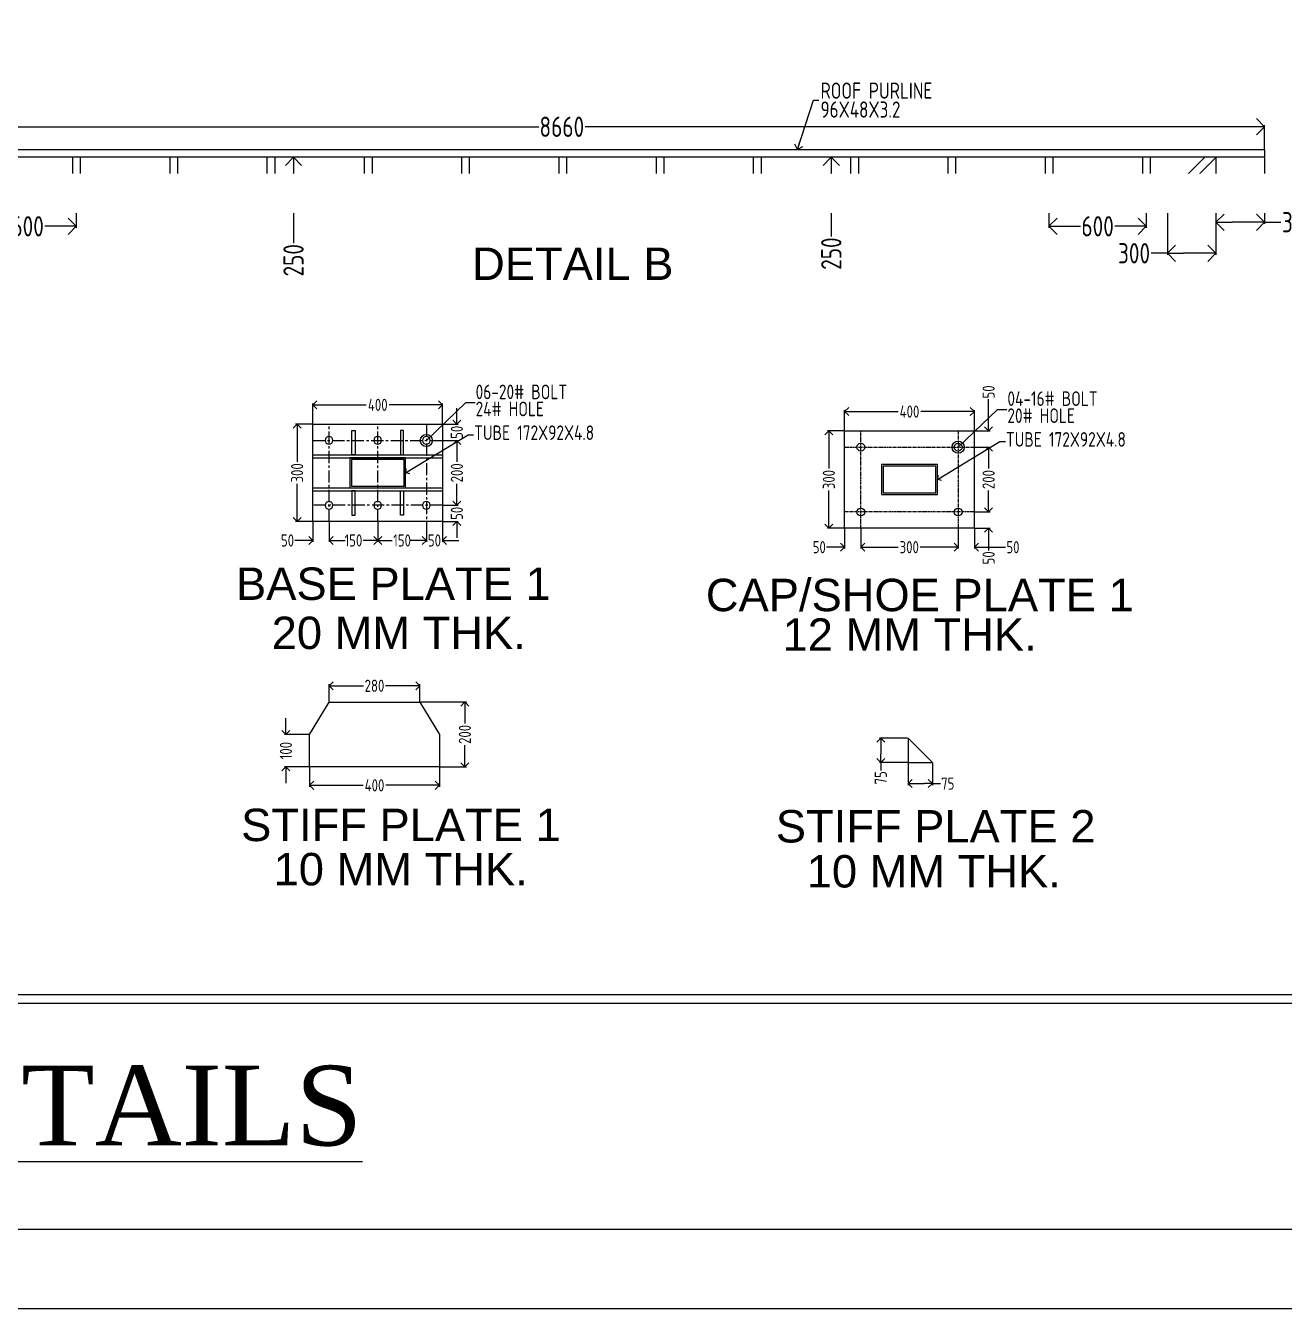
# Model space of a CAD drawing. Header units: millimetres. Extents: x 3470347 to 5996549, y -3470518 to 17149644.
# Drawn here: x 4469188 to 4484715, y 6949520 to 6965347 of the extents above; entities that cross this region are included whole.
import ezdxf

# ---------------------------------------------------------------- set-up
doc = ezdxf.new("R2010")
doc.units = ezdxf.units.MM
doc.header["$MEASUREMENT"] = 0
doc.header["$PDMODE"] = 35
doc.header["$PDSIZE"] = -5
doc.linetypes.add('CENTERX2', pattern=[4, 2.5, -0.5, 0.5, -0.5])
doc.layers.get('0').update_dxf_attribs({"linetype": 'CONTINUOUS', "lineweight": 25})
doc.layers.get('DEFPOINTS').update_dxf_attribs({"linetype": 'CONTINUOUS', "lineweight": 25})
doc.layers.add('BOLT', color=1, linetype='CONTINUOUS')
for name, color, linetype, lineweight in [('rDIMension', 1, 'CONTINUOUS', 18), ('rRCC 1', 3, 'CONTINUOUS', 25), ('rRCC 2', 40, 'CONTINUOUS', 15), ('SHEET', 7, 'CONTINUOUS', 15)]:
    doc.layers.add(name, color=color, linetype=linetype, lineweight=lineweight)
doc.styles.add('Arial', font='arial.ttf', dxfattribs={"height": 0.2})
doc.styles.add('DIM', font='geniso.shx', dxfattribs={"width": 0.85})
doc.styles.add('PDF Arial', font='arial.ttf')
doc.styles.add('TEXT3', font='geniso.shx')
doc.dimstyles.new('ST-100', dxfattribs={"dimscale": 100, "dimtxt": 7, "dimasz": 5, "dimexe": 0.18, "dimexo": 0.0625, "dimgap": 0.2, "dimtad": 0, "dimdec": 0, "dimzin": 0, "dimdsep": 46, "dimtxsty": 'DIM', "dimblk": 'OPEN90', "dimcen": 0.09, "dimclrd": 256, "dimclrt": 7, "dimadec": 0, "dimazin": 0, "dimtfac": 1, "dimtdec": 0, "dimtofl": 0, "dimtmove": 0, "dimatfit": 3, "dimldrblk": 'OPEN90', "dimfxl": 1, "dimtolj": 1, "dimtzin": 0, "dimlwd": -1, "dimarcsym": 0})
doc.dimstyles.new('ST-150', dxfattribs={"dimscale": 75, "dimtxt": 3, "dimasz": 2, "dimexe": 0.18, "dimexo": 0.0625, "dimgap": 0.2, "dimtad": 0, "dimdec": 0, "dimlfac": 2, "dimzin": 0, "dimdsep": 46, "dimtxsty": 'DIM', "dimblk": 'OPEN90', "dimcen": 0.09, "dimclrd": 256, "dimclrt": 7, "dimadec": 0, "dimazin": 0, "dimtfac": 1, "dimtdec": 0, "dimtofl": 0, "dimtmove": 0, "dimatfit": 3, "dimldrblk": 'OPEN90', "dimfxl": 1, "dimtolj": 1, "dimtzin": 0, "dimlwd": -1, "dimarcsym": 0})
doc.dimstyles.new('ST-25', dxfattribs={"dimscale": 100, "dimtxt": 2.5, "dimasz": 2, "dimexe": 0.18, "dimexo": 0.0625, "dimgap": 0.2, "dimtad": 0, "dimdec": 0, "dimlfac": 0.25, "dimzin": 0, "dimdsep": 46, "dimtxsty": 'DIM', "dimblk": 'OPEN90', "dimcen": 0.09, "dimclrd": 256, "dimclrt": 7, "dimadec": 0, "dimazin": 0, "dimtfac": 1, "dimtdec": 0, "dimtofl": 0, "dimtmove": 0, "dimatfit": 3, "dimldrblk": 'OPEN90', "dimfxl": 1, "dimtolj": 1, "dimtzin": 0, "dimlwd": -1, "dimarcsym": 0})
doc.dimstyles.new('ST-50', dxfattribs={"dimscale": 100, "dimtxt": 2.5, "dimasz": 2, "dimexe": 0.18, "dimexo": 0.0625, "dimgap": 0.2, "dimtad": 0, "dimdec": 0, "dimlfac": 0.5, "dimzin": 0, "dimdsep": 46, "dimtxsty": 'DIM', "dimblk": 'OPEN90', "dimcen": 0.09, "dimclrd": 256, "dimclrt": 7, "dimadec": 0, "dimazin": 0, "dimtfac": 1, "dimtdec": 0, "dimtofl": 0, "dimtmove": 0, "dimatfit": 3, "dimldrblk": 'OPEN90', "dimfxl": 1, "dimtolj": 1, "dimtzin": 0, "dimlwd": -1, "dimarcsym": 0})

# ---------------------------------------------------------------- blocks, each defined once
blk = doc.blocks.new('bplate1')
at = {"color": 8, "linetype": 'CENTERX2', "ltscale": 15}
for p, q in [((4066482.4, 7037863.3), (4066482.4, 7037563.3)), ((4066632.4, 7037863.3), (4066632.4, 7037563.3)), ((4066782.4, 7037563.3), (4066782.4, 7037863.3)), ((4066832.4, 7037813.3), (4066432.4, 7037813.3)), ((4066432.4, 7037613.3), (4066832.4, 7037613.3))]:
    blk.add_line(p, q, dxfattribs=at)
at = {"color": 5}
blk.add_lwpolyline([(4066432.4, 7037863.3), (4066432.4, 7037563.3), (4066832.4, 7037563.3), (4066832.4, 7037863.3)], close=True, dxfattribs=at)
at = {"color": 4}
for points in [[(4066562.4, 7037844.3), (4066562.4, 7037769.3), (4066552.4, 7037769.3), (4066552.4, 7037844.3)], [(4066702.4, 7037844.3), (4066702.4, 7037769.3), (4066712.4, 7037769.3), (4066712.4, 7037844.3)], [(4066562.4, 7037582.3), (4066562.4, 7037657.3), (4066552.4, 7037657.3), (4066552.4, 7037582.3)], [(4066702.4, 7037582.3), (4066702.4, 7037657.3), (4066712.4, 7037657.3), (4066712.4, 7037582.3)]]:
    blk.add_lwpolyline(points, close=True, dxfattribs=at)
for points in [[(4066432.4, 7037769.3), (4066832.4, 7037769.3)], [(4066432.4, 7037759.3), (4066832.4, 7037759.3)], [(4066432.4, 7037667.3), (4066832.4, 7037667.3)], [(4066432.4, 7037657.3), (4066832.4, 7037657.3)]]:
    blk.add_lwpolyline(points, dxfattribs=at)
at = {"color": 1}
for points in [[(4066546.4, 7037759.3), (4066718.4, 7037759.3), (4066718.4, 7037667.3), (4066546.4, 7037667.3)], [(4066551.2, 7037754.5), (4066713.6, 7037754.5), (4066713.6, 7037672.1), (4066551.2, 7037672.1)]]:
    blk.add_lwpolyline(points, close=True, dxfattribs=at)
at = {"color": 2}
for centre in [(4066482.4, 7037813.3), (4066632.4, 7037813.3), (4066782.4, 7037813.3), (4066482.4, 7037613.3), (4066632.4, 7037613.3), (4066782.4, 7037613.3)]:
    blk.add_circle(centre, 12, dxfattribs=at)
blk = doc.blocks.new('_Open90')
at = {"color": 0, "linetype": 'ByBlock', "lineweight": -2}
for p, q in [((0, 0), (-1, 0)), ((-0.5, 0.5), (0, 0)), ((0, 0), (-0.5, -0.5))]:
    blk.add_line(p, q, dxfattribs=at)
blk = doc.blocks.new('*D403')
at = {"layer": 'BOLT', "color": 0, "lineweight": -2}
for p, q in [((4472724, 6960429), (4472518, 6960429)), ((4472724, 6959229), (4472518, 6959229))]:
    blk.add_line(p, q, dxfattribs=at)
at = {"layer": 'BOLT'}
for p, q in [((4472536, 6960329), (4472536, 6959964)), ((4472536, 6959329), (4472536, 6959694))]:
    blk.add_line(p, q, dxfattribs=at)
at = {"layer": 'DEFPOINTS', "color": 0}
for p in [(4472731, 6960429), (4472536, 6959229), (4472731, 6959229)]:
    blk.add_point(p, dxfattribs=at)
at = {"layer": 'BOLT', "xscale": 100, "yscale": 100, "zscale": 100}
for p, rotation in [((4472536, 6960429), 90), ((4472536, 6959229), 270)]:
    blk.add_blockref('_Open90', p, dxfattribs=dict(at, rotation=rotation))
at = {"layer": 'BOLT', "color": 7, "insert": (4472536, 6959829), "char_height": 150, "attachment_point": 5, "rotation": 90, "style": 'DIM'}
blk.add_mtext('\\A1;300', dxfattribs=at)
blk = doc.blocks.new('*D404')
at = {"layer": 'BOLT', "color": 0, "lineweight": -2}
for p, q in [((4472731, 6960435), (4472731, 6960686)), ((4474331, 6960435), (4474331, 6960686))]:
    blk.add_line(p, q, dxfattribs=at)
at = {"layer": 'BOLT'}
for p, q in [((4472831, 6960668), (4473389, 6960668)), ((4474231, 6960668), (4473672, 6960668))]:
    blk.add_line(p, q, dxfattribs=at)
at = {"layer": 'DEFPOINTS', "color": 0}
for p in [(4474331, 6960668), (4472731, 6960429), (4474331, 6960429)]:
    blk.add_point(p, dxfattribs=at)
at = {"layer": 'BOLT', "xscale": 100, "yscale": 100, "zscale": 100, "rotation": 180}
blk.add_blockref('_Open90', (4472731, 6960668), dxfattribs=at)
at = {"layer": 'BOLT', "xscale": 100, "yscale": 100, "zscale": 100}
blk.add_blockref('_Open90', (4474331, 6960668), dxfattribs=at)
at = {"layer": 'BOLT', "color": 7, "insert": (4473531, 6960668), "char_height": 150, "attachment_point": 5, "style": 'DIM'}
blk.add_mtext('\\A1;400', dxfattribs=at)
blk = doc.blocks.new('*D405')
at = {"layer": 'BOLT', "color": 0, "lineweight": -2}
for p, q in [((4472731, 6959223), (4472731, 6958977)), ((4472931, 6959223), (4472931, 6958977))]:
    blk.add_line(p, q, dxfattribs=at)
at = {"layer": 'BOLT'}
for p, q in [((4472631, 6958995), (4472508, 6958995)), ((4473031, 6958995), (4473131, 6958995))]:
    blk.add_line(p, q, dxfattribs=at)
at = {"layer": 'DEFPOINTS', "color": 0}
for p in [(4472731, 6959229), (4472931, 6959229), (4472931, 6958995)]:
    blk.add_point(p, dxfattribs=at)
at = {"layer": 'BOLT', "xscale": 100, "yscale": 100, "zscale": 100}
blk.add_blockref('_Open90', (4472731, 6958995), dxfattribs=at)
at = {"layer": 'BOLT', "xscale": 100, "yscale": 100, "zscale": 100, "rotation": 180}
blk.add_blockref('_Open90', (4472931, 6958995), dxfattribs=at)
at = {"layer": 'BOLT', "color": 7, "insert": (4472418, 6958995), "char_height": 150, "attachment_point": 5, "style": 'DIM'}
blk.add_mtext('\\A1;50', dxfattribs=at)
blk = doc.blocks.new('*D406')
at = {"layer": 'BOLT', "color": 0, "lineweight": -2}
for p, q in [((4472931, 6959223), (4472931, 6958977)), ((4473531, 6959223), (4473531, 6958977))]:
    blk.add_line(p, q, dxfattribs=at)
at = {"layer": 'BOLT'}
for p, q in [((4473031, 6958995), (4473109, 6958995)), ((4473431, 6958995), (4473353, 6958995))]:
    blk.add_line(p, q, dxfattribs=at)
at = {"layer": 'DEFPOINTS', "color": 0}
for p in [(4472931, 6959229), (4473531, 6959229), (4473531, 6958995)]:
    blk.add_point(p, dxfattribs=at)
at = {"layer": 'BOLT', "xscale": 100, "yscale": 100, "zscale": 100, "rotation": 180}
blk.add_blockref('_Open90', (4472931, 6958995), dxfattribs=at)
at = {"layer": 'BOLT', "xscale": 100, "yscale": 100, "zscale": 100}
blk.add_blockref('_Open90', (4473531, 6958995), dxfattribs=at)
at = {"layer": 'BOLT', "color": 7, "insert": (4473231, 6958995), "char_height": 150, "attachment_point": 5, "style": 'DIM'}
blk.add_mtext('\\A1;150', dxfattribs=at)
blk = doc.blocks.new('*D407')
at = {"layer": 'BOLT', "color": 0, "lineweight": -2}
for p, q in [((4473531, 6959223), (4473531, 6958977)), ((4474131, 6959223), (4474131, 6958977))]:
    blk.add_line(p, q, dxfattribs=at)
at = {"layer": 'BOLT'}
for p, q in [((4473631, 6958995), (4473709, 6958995)), ((4474031, 6958995), (4473953, 6958995))]:
    blk.add_line(p, q, dxfattribs=at)
at = {"layer": 'DEFPOINTS', "color": 0}
for p in [(4473531, 6959229), (4474131, 6959229), (4474131, 6958995)]:
    blk.add_point(p, dxfattribs=at)
at = {"layer": 'BOLT', "xscale": 100, "yscale": 100, "zscale": 100, "rotation": 180}
blk.add_blockref('_Open90', (4473531, 6958995), dxfattribs=at)
at = {"layer": 'BOLT', "xscale": 100, "yscale": 100, "zscale": 100}
blk.add_blockref('_Open90', (4474131, 6958995), dxfattribs=at)
at = {"layer": 'BOLT', "color": 7, "insert": (4473831, 6958995), "char_height": 150, "attachment_point": 5, "style": 'DIM'}
blk.add_mtext('\\A1;150', dxfattribs=at)
blk = doc.blocks.new('*D408')
at = {"layer": 'BOLT', "color": 0, "lineweight": -2}
for p, q in [((4474131, 6959223), (4474131, 6958977)), ((4474331, 6959223), (4474331, 6958977))]:
    blk.add_line(p, q, dxfattribs=at)
at = {"layer": 'BOLT'}
for p, q in [((4474031, 6958995), (4473931, 6958995)), ((4474431, 6958995), (4474531, 6958995))]:
    blk.add_line(p, q, dxfattribs=at)
at = {"layer": 'DEFPOINTS', "color": 0}
for p in [(4474131, 6959229), (4474331, 6959229), (4474331, 6958995)]:
    blk.add_point(p, dxfattribs=at)
at = {"layer": 'BOLT', "xscale": 100, "yscale": 100, "zscale": 100}
blk.add_blockref('_Open90', (4474131, 6958995), dxfattribs=at)
at = {"layer": 'BOLT', "xscale": 100, "yscale": 100, "zscale": 100, "rotation": 180}
blk.add_blockref('_Open90', (4474331, 6958995), dxfattribs=at)
at = {"layer": 'BOLT', "color": 7, "insert": (4474231, 6958995), "char_height": 150, "attachment_point": 5, "style": 'DIM'}
blk.add_mtext('\\A1;50', dxfattribs=at)
blk = doc.blocks.new('*D409')
at = {"layer": 'BOLT'}
for p, q in [((4474507, 6959529), (4474507, 6959629)), ((4474507, 6959129), (4474507, 6959029))]:
    blk.add_line(p, q, dxfattribs=at)
at = {"layer": 'BOLT', "color": 0, "lineweight": -2}
for p, q in [((4474337, 6959429), (4474525, 6959429)), ((4474337, 6959229), (4474525, 6959229))]:
    blk.add_line(p, q, dxfattribs=at)
at = {"layer": 'DEFPOINTS', "color": 0}
for p in [(4474331, 6959429), (4474331, 6959229), (4474507, 6959229)]:
    blk.add_point(p, dxfattribs=at)
at = {"layer": 'BOLT', "xscale": 100, "yscale": 100, "zscale": 100}
for p, rotation in [((4474507, 6959429), 270), ((4474507, 6959229), 90)]:
    blk.add_blockref('_Open90', p, dxfattribs=dict(at, rotation=rotation))
at = {"layer": 'BOLT', "color": 7, "insert": (4474507, 6959329), "char_height": 150, "attachment_point": 5, "rotation": 90, "style": 'DIM'}
blk.add_mtext('\\A1;50', dxfattribs=at)
blk = doc.blocks.new('*D410')
at = {"layer": 'BOLT', "color": 0, "lineweight": -2}
for p, q in [((4474337, 6960229), (4474525, 6960229)), ((4474337, 6959429), (4474525, 6959429))]:
    blk.add_line(p, q, dxfattribs=at)
at = {"layer": 'BOLT'}
for p, q in [((4474507, 6960129), (4474507, 6959964)), ((4474507, 6959529), (4474507, 6959694))]:
    blk.add_line(p, q, dxfattribs=at)
at = {"layer": 'DEFPOINTS', "color": 0}
for p in [(4474331, 6960229), (4474507, 6960229), (4474331, 6959429)]:
    blk.add_point(p, dxfattribs=at)
at = {"layer": 'BOLT', "xscale": 100, "yscale": 100, "zscale": 100}
for p, rotation in [((4474507, 6960229), 90), ((4474507, 6959429), 270)]:
    blk.add_blockref('_Open90', p, dxfattribs=dict(at, rotation=rotation))
at = {"layer": 'BOLT', "color": 7, "insert": (4474507, 6959829), "char_height": 150, "attachment_point": 5, "rotation": 90, "style": 'DIM'}
blk.add_mtext('\\A1;200', dxfattribs=at)
blk = doc.blocks.new('*D411')
at = {"layer": 'BOLT'}
for p, q in [((4474507, 6960529), (4474507, 6960629)), ((4474507, 6960129), (4474507, 6960029))]:
    blk.add_line(p, q, dxfattribs=at)
at = {"layer": 'BOLT', "color": 0, "lineweight": -2}
for p, q in [((4474337, 6960429), (4474525, 6960429)), ((4474337, 6960229), (4474525, 6960229))]:
    blk.add_line(p, q, dxfattribs=at)
at = {"layer": 'DEFPOINTS', "color": 0}
for p in [(4474331, 6960429), (4474507, 6960429), (4474331, 6960229)]:
    blk.add_point(p, dxfattribs=at)
at = {"layer": 'BOLT', "xscale": 100, "yscale": 100, "zscale": 100}
for p, rotation in [((4474507, 6960429), 270), ((4474507, 6960229), 90)]:
    blk.add_blockref('_Open90', p, dxfattribs=dict(at, rotation=rotation))
at = {"layer": 'BOLT', "color": 7, "insert": (4474507, 6960329), "char_height": 150, "attachment_point": 5, "rotation": 90, "style": 'DIM'}
blk.add_mtext('\\A1;50', dxfattribs=at)
blk = doc.blocks.new('*D412')
at = {"layer": 'BOLT', "color": 0, "lineweight": -2}
for p, q in [((4479285, 6960346), (4479078, 6960346)), ((4479285, 6959146), (4479078, 6959146))]:
    blk.add_line(p, q, dxfattribs=at)
at = {"layer": 'BOLT'}
for p, q in [((4479096, 6960246), (4479096, 6959881)), ((4479096, 6959246), (4479096, 6959611))]:
    blk.add_line(p, q, dxfattribs=at)
at = {"layer": 'DEFPOINTS', "color": 0}
for p in [(4479291, 6960346), (4479096, 6959146), (4479291, 6959146)]:
    blk.add_point(p, dxfattribs=at)
at = {"layer": 'BOLT', "xscale": 100, "yscale": 100, "zscale": 100}
for p, rotation in [((4479096, 6960346), 90), ((4479096, 6959146), 270)]:
    blk.add_blockref('_Open90', p, dxfattribs=dict(at, rotation=rotation))
at = {"layer": 'BOLT', "color": 7, "insert": (4479096, 6959746), "char_height": 150, "attachment_point": 5, "rotation": 90, "style": 'DIM'}
blk.add_mtext('\\A1;300', dxfattribs=at)
blk = doc.blocks.new('*D413')
at = {"layer": 'BOLT', "color": 0, "lineweight": -2}
for p, q in [((4479291, 6960352), (4479291, 6960603)), ((4480891, 6960352), (4480891, 6960603))]:
    blk.add_line(p, q, dxfattribs=at)
at = {"layer": 'BOLT'}
for p, q in [((4479391, 6960585), (4479950, 6960585)), ((4480791, 6960585), (4480232, 6960585))]:
    blk.add_line(p, q, dxfattribs=at)
at = {"layer": 'DEFPOINTS', "color": 0}
for p in [(4480891, 6960585), (4479291, 6960346), (4480891, 6960346)]:
    blk.add_point(p, dxfattribs=at)
at = {"layer": 'BOLT', "xscale": 100, "yscale": 100, "zscale": 100, "rotation": 180}
blk.add_blockref('_Open90', (4479291, 6960585), dxfattribs=at)
at = {"layer": 'BOLT', "xscale": 100, "yscale": 100, "zscale": 100}
blk.add_blockref('_Open90', (4480891, 6960585), dxfattribs=at)
at = {"layer": 'BOLT', "color": 7, "insert": (4480091, 6960585), "char_height": 150, "attachment_point": 5, "style": 'DIM'}
blk.add_mtext('\\A1;400', dxfattribs=at)
blk = doc.blocks.new('*D414')
at = {"layer": 'BOLT', "color": 0, "lineweight": -2}
for p, q in [((4479291, 6959140), (4479291, 6958894)), ((4479491, 6959140), (4479491, 6958894))]:
    blk.add_line(p, q, dxfattribs=at)
at = {"layer": 'BOLT'}
for p, q in [((4479191, 6958912), (4479068, 6958912)), ((4479591, 6958912), (4479691, 6958912))]:
    blk.add_line(p, q, dxfattribs=at)
at = {"layer": 'DEFPOINTS', "color": 0}
for p in [(4479291, 6959146), (4479491, 6959146), (4479491, 6958912)]:
    blk.add_point(p, dxfattribs=at)
at = {"layer": 'BOLT', "xscale": 100, "yscale": 100, "zscale": 100}
blk.add_blockref('_Open90', (4479291, 6958912), dxfattribs=at)
at = {"layer": 'BOLT', "xscale": 100, "yscale": 100, "zscale": 100, "rotation": 180}
blk.add_blockref('_Open90', (4479491, 6958912), dxfattribs=at)
at = {"layer": 'BOLT', "color": 7, "insert": (4478978, 6958912), "char_height": 150, "attachment_point": 5, "style": 'DIM'}
blk.add_mtext('\\A1;50', dxfattribs=at)
blk = doc.blocks.new('*D415')
at = {"layer": 'BOLT', "color": 0, "lineweight": -2}
for p, q in [((4479491, 6959140), (4479491, 6958894)), ((4480691, 6959140), (4480691, 6958894))]:
    blk.add_line(p, q, dxfattribs=at)
at = {"layer": 'BOLT'}
for p, q in [((4479591, 6958912), (4479953, 6958912)), ((4480591, 6958912), (4480223, 6958912))]:
    blk.add_line(p, q, dxfattribs=at)
at = {"layer": 'DEFPOINTS', "color": 0}
for p in [(4479491, 6959146), (4480691, 6959146), (4480691, 6958912)]:
    blk.add_point(p, dxfattribs=at)
at = {"layer": 'BOLT', "xscale": 100, "yscale": 100, "zscale": 100, "rotation": 180}
blk.add_blockref('_Open90', (4479491, 6958912), dxfattribs=at)
at = {"layer": 'BOLT', "xscale": 100, "yscale": 100, "zscale": 100}
blk.add_blockref('_Open90', (4480691, 6958912), dxfattribs=at)
at = {"layer": 'BOLT', "color": 7, "insert": (4480088, 6958912), "char_height": 150, "attachment_point": 5, "style": 'DIM'}
blk.add_mtext('\\A1;300', dxfattribs=at)
blk = doc.blocks.new('*D416')
at = {"layer": 'BOLT', "color": 0, "lineweight": -2}
for p, q in [((4480691, 6959140), (4480691, 6958894)), ((4480891, 6959140), (4480891, 6958894))]:
    blk.add_line(p, q, dxfattribs=at)
at = {"layer": 'BOLT'}
for p, q in [((4480591, 6958912), (4480491, 6958912)), ((4480991, 6958912), (4481277, 6958912))]:
    blk.add_line(p, q, dxfattribs=at)
at = {"layer": 'DEFPOINTS', "color": 0}
for p in [(4480691, 6959146), (4480891, 6959146), (4480891, 6958912)]:
    blk.add_point(p, dxfattribs=at)
at = {"layer": 'BOLT', "xscale": 100, "yscale": 100, "zscale": 100}
blk.add_blockref('_Open90', (4480691, 6958912), dxfattribs=at)
at = {"layer": 'BOLT', "xscale": 100, "yscale": 100, "zscale": 100, "rotation": 180}
blk.add_blockref('_Open90', (4480891, 6958912), dxfattribs=at)
at = {"layer": 'BOLT', "color": 7, "insert": (4481367, 6958912), "char_height": 150, "attachment_point": 5, "style": 'DIM'}
blk.add_mtext('\\A1;50', dxfattribs=at)
blk = doc.blocks.new('*D417')
at = {"layer": 'BOLT'}
for p, q in [((4481067, 6959446), (4481067, 6959546)), ((4481067, 6959046), (4481067, 6958870))]:
    blk.add_line(p, q, dxfattribs=at)
at = {"layer": 'BOLT', "color": 0, "lineweight": -2}
for p, q in [((4480897, 6959346), (4481085, 6959346)), ((4480897, 6959146), (4481085, 6959146))]:
    blk.add_line(p, q, dxfattribs=at)
at = {"layer": 'DEFPOINTS', "color": 0}
for p in [(4480891, 6959346), (4480891, 6959146), (4481067, 6959146)]:
    blk.add_point(p, dxfattribs=at)
at = {"layer": 'BOLT', "xscale": 100, "yscale": 100, "zscale": 100}
for p, rotation in [((4481067, 6959346), 270), ((4481067, 6959146), 90)]:
    blk.add_blockref('_Open90', p, dxfattribs=dict(at, rotation=rotation))
at = {"layer": 'BOLT', "color": 7, "insert": (4481067, 6958780), "char_height": 150, "attachment_point": 5, "rotation": 90, "style": 'DIM'}
blk.add_mtext('\\A1;50', dxfattribs=at)
blk = doc.blocks.new('*D418')
at = {"layer": 'BOLT', "color": 0, "lineweight": -2}
for p, q in [((4480897, 6960146), (4481085, 6960146)), ((4480897, 6959346), (4481085, 6959346))]:
    blk.add_line(p, q, dxfattribs=at)
at = {"layer": 'BOLT'}
for p, q in [((4481067, 6960046), (4481067, 6959881)), ((4481067, 6959446), (4481067, 6959611))]:
    blk.add_line(p, q, dxfattribs=at)
at = {"layer": 'DEFPOINTS', "color": 0}
for p in [(4480891, 6960146), (4481067, 6960146), (4480891, 6959346)]:
    blk.add_point(p, dxfattribs=at)
at = {"layer": 'BOLT', "xscale": 100, "yscale": 100, "zscale": 100}
for p, rotation in [((4481067, 6960146), 90), ((4481067, 6959346), 270)]:
    blk.add_blockref('_Open90', p, dxfattribs=dict(at, rotation=rotation))
at = {"layer": 'BOLT', "color": 7, "insert": (4481067, 6959746), "char_height": 150, "attachment_point": 5, "rotation": 90, "style": 'DIM'}
blk.add_mtext('\\A1;200', dxfattribs=at)
blk = doc.blocks.new('*D419')
at = {"layer": 'BOLT'}
for p, q in [((4481067, 6960446), (4481067, 6960737)), ((4481067, 6960046), (4481067, 6959946))]:
    blk.add_line(p, q, dxfattribs=at)
at = {"layer": 'BOLT', "color": 0, "lineweight": -2}
for p, q in [((4480897, 6960346), (4481085, 6960346)), ((4480897, 6960146), (4481085, 6960146))]:
    blk.add_line(p, q, dxfattribs=at)
at = {"layer": 'DEFPOINTS', "color": 0}
for p in [(4480891, 6960346), (4481067, 6960346), (4480891, 6960146)]:
    blk.add_point(p, dxfattribs=at)
at = {"layer": 'BOLT', "xscale": 100, "yscale": 100, "zscale": 100}
for p, rotation in [((4481067, 6960346), 270), ((4481067, 6960146), 90)]:
    blk.add_blockref('_Open90', p, dxfattribs=dict(at, rotation=rotation))
at = {"layer": 'BOLT', "color": 7, "insert": (4481067, 6960827), "char_height": 150, "attachment_point": 5, "rotation": 90, "style": 'DIM'}
blk.add_mtext('\\A1;50', dxfattribs=at)
blk = doc.blocks.new('*D420')
at = {"layer": 'BOLT'}
for p, q in [((4472398, 6956702), (4472398, 6956802)), ((4472398, 6956102), (4472398, 6956002))]:
    blk.add_line(p, q, dxfattribs=at)
at = {"layer": 'BOLT', "color": 0, "lineweight": -2}
for p, q in [((4472685, 6956602), (4472380, 6956602)), ((4472685, 6956202), (4472380, 6956202))]:
    blk.add_line(p, q, dxfattribs=at)
at = {"layer": 'DEFPOINTS', "color": 0}
for p in [(4472398, 6956602), (4472691, 6956602), (4472691, 6956202)]:
    blk.add_point(p, dxfattribs=at)
at = {"layer": 'BOLT', "xscale": 100, "yscale": 100, "zscale": 100}
for p, rotation in [((4472398, 6956602), 270), ((4472398, 6956202), 90)]:
    blk.add_blockref('_Open90', p, dxfattribs=dict(at, rotation=rotation))
at = {"layer": 'BOLT', "color": 7, "insert": (4472398, 6956402), "char_height": 150, "attachment_point": 5, "rotation": 90, "style": 'DIM'}
blk.add_mtext('\\A1;100', dxfattribs=at)
blk = doc.blocks.new('*D421')
at = {"layer": 'BOLT', "color": 0, "lineweight": -2}
for p, q in [((4472691, 6956195), (4472691, 6955956)), ((4474291, 6956195), (4474291, 6955956))]:
    blk.add_line(p, q, dxfattribs=at)
at = {"layer": 'BOLT'}
for p, q in [((4472791, 6955974), (4473350, 6955974)), ((4474191, 6955974), (4473632, 6955974))]:
    blk.add_line(p, q, dxfattribs=at)
at = {"layer": 'DEFPOINTS', "color": 0}
for p in [(4472691, 6956202), (4474291, 6956202), (4472691, 6955974)]:
    blk.add_point(p, dxfattribs=at)
at = {"layer": 'BOLT', "xscale": 100, "yscale": 100, "zscale": 100, "rotation": 180}
blk.add_blockref('_Open90', (4472691, 6955974), dxfattribs=at)
at = {"layer": 'BOLT', "xscale": 100, "yscale": 100, "zscale": 100}
blk.add_blockref('_Open90', (4474291, 6955974), dxfattribs=at)
at = {"layer": 'BOLT', "color": 7, "insert": (4473491, 6955974), "char_height": 150, "attachment_point": 5, "style": 'DIM'}
blk.add_mtext('\\A1;400', dxfattribs=at)
blk = doc.blocks.new('*D422')
at = {"layer": 'BOLT', "color": 0, "lineweight": -2}
for p, q in [((4472931, 6957008), (4472931, 6957220)), ((4474051, 6957008), (4474051, 6957220))]:
    blk.add_line(p, q, dxfattribs=at)
at = {"layer": 'BOLT'}
for p, q in [((4473031, 6957202), (4473356, 6957202)), ((4473951, 6957202), (4473626, 6957202))]:
    blk.add_line(p, q, dxfattribs=at)
at = {"layer": 'DEFPOINTS', "color": 0}
for p in [(4474051, 6957202), (4472931, 6957002), (4474051, 6957002)]:
    blk.add_point(p, dxfattribs=at)
at = {"layer": 'BOLT', "xscale": 100, "yscale": 100, "zscale": 100, "rotation": 180}
blk.add_blockref('_Open90', (4472931, 6957202), dxfattribs=at)
at = {"layer": 'BOLT', "xscale": 100, "yscale": 100, "zscale": 100}
blk.add_blockref('_Open90', (4474051, 6957202), dxfattribs=at)
at = {"layer": 'BOLT', "color": 7, "insert": (4473491, 6957202), "char_height": 150, "attachment_point": 5, "style": 'DIM'}
blk.add_mtext('\\A1;280', dxfattribs=at)
blk = doc.blocks.new('*D423')
at = {"layer": 'BOLT', "color": 0, "lineweight": -2}
for p, q in [((4474057, 6957002), (4474624, 6957002)), ((4474297, 6956202), (4474624, 6956202))]:
    blk.add_line(p, q, dxfattribs=at)
at = {"layer": 'BOLT'}
for p, q in [((4474606, 6956902), (4474606, 6956736)), ((4474606, 6956302), (4474606, 6956467))]:
    blk.add_line(p, q, dxfattribs=at)
at = {"layer": 'DEFPOINTS', "color": 0}
for p in [(4474051, 6957002), (4474291, 6956202), (4474606, 6956202)]:
    blk.add_point(p, dxfattribs=at)
at = {"layer": 'BOLT', "xscale": 100, "yscale": 100, "zscale": 100}
for p, rotation in [((4474606, 6957002), 90), ((4474606, 6956202), 270)]:
    blk.add_blockref('_Open90', p, dxfattribs=dict(at, rotation=rotation))
at = {"layer": 'BOLT', "color": 7, "insert": (4474606, 6956602), "char_height": 150, "attachment_point": 5, "rotation": 90, "style": 'DIM'}
blk.add_mtext('\\A1;200', dxfattribs=at)
blk = doc.blocks.new('*D424')
at = {"layer": 'BOLT', "color": 0, "lineweight": -2}
for p, q in [((4480073, 6956250), (4480073, 6955977)), ((4480373, 6956250), (4480373, 6955977))]:
    blk.add_line(p, q, dxfattribs=at)
at = {"layer": 'BOLT'}
for p, q in [((4480173, 6955995), (4480273, 6955995)), ((4480373, 6955995), (4480473, 6955995))]:
    blk.add_line(p, q, dxfattribs=at)
at = {"layer": 'DEFPOINTS', "color": 0}
for p in [(4480073, 6956256), (4480373, 6956256), (4480373, 6955995)]:
    blk.add_point(p, dxfattribs=at)
at = {"layer": 'BOLT', "xscale": 100, "yscale": 100, "zscale": 100, "rotation": 180}
blk.add_blockref('_Open90', (4480073, 6955995), dxfattribs=at)
at = {"layer": 'BOLT', "xscale": 100, "yscale": 100, "zscale": 100}
blk.add_blockref('_Open90', (4480373, 6955995), dxfattribs=at)
at = {"layer": 'BOLT', "color": 7, "insert": (4480563, 6955995), "char_height": 150, "attachment_point": 5, "style": 'DIM'}
blk.add_mtext('\\A1;75', dxfattribs=at)
blk = doc.blocks.new('*D425')
at = {"layer": 'BOLT', "color": 0, "lineweight": -2}
for p, q in [((4480067, 6956556), (4479719, 6956556)), ((4480067, 6956256), (4479719, 6956256))]:
    blk.add_line(p, q, dxfattribs=at)
at = {"layer": 'BOLT'}
for p, q in [((4479737, 6956456), (4479737, 6956356)), ((4479737, 6956256), (4479737, 6956156))]:
    blk.add_line(p, q, dxfattribs=at)
at = {"layer": 'DEFPOINTS', "color": 0}
for p in [(4480073, 6956556), (4479737, 6956256), (4480073, 6956256)]:
    blk.add_point(p, dxfattribs=at)
at = {"layer": 'BOLT', "xscale": 100, "yscale": 100, "zscale": 100}
for p, rotation in [((4479737, 6956556), 90), ((4479737, 6956256), 270)]:
    blk.add_blockref('_Open90', p, dxfattribs=dict(at, rotation=rotation))
at = {"layer": 'BOLT', "color": 7, "insert": (4479737, 6956066), "char_height": 150, "attachment_point": 5, "rotation": 90, "style": 'DIM'}
blk.add_mtext('\\A1;75', dxfattribs=at)
blk = doc.blocks.new('*D436')
at = {"layer": 'BOLT', "color": 0, "lineweight": -2}
for p, q in [((4472492, 6963723), (4472474, 6963723)), ((4472492, 6963223), (4472474, 6963223))]:
    blk.add_line(p, q, dxfattribs=at)
at = {"layer": 'BOLT'}
for p, q in [((4472492, 6963423), (4472492, 6963523)), ((4472492, 6963223), (4472492, 6962663))]:
    blk.add_line(p, q, dxfattribs=at)
at = {"layer": 'DEFPOINTS', "color": 0}
for p in [(4472492, 6963723), (4472498, 6963723), (4472498, 6963223)]:
    blk.add_point(p, dxfattribs=at)
at = {"layer": 'BOLT', "xscale": 200, "yscale": 200, "zscale": 200}
for p, rotation in [((4472492, 6963723), 90), ((4472492, 6963223), 270)]:
    blk.add_blockref('_Open90', p, dxfattribs=dict(at, rotation=rotation))
at = {"layer": 'BOLT', "color": 7, "insert": (4472492, 6962452), "char_height": 250, "attachment_point": 5, "rotation": 90, "style": 'DIM'}
blk.add_mtext('\\A1;250', dxfattribs=at)
blk = doc.blocks.new('*D437')
at = {"layer": 'BOLT', "color": 0, "lineweight": -2}
for p, q in [((4467152, 6963826), (4467152, 6964117)), ((4484472, 6963826), (4484472, 6964117))]:
    blk.add_line(p, q, dxfattribs=at)
at = {"layer": 'BOLT'}
for p, q in [((4467352, 6964099), (4475517, 6964099)), ((4484272, 6964099), (4476088, 6964099))]:
    blk.add_line(p, q, dxfattribs=at)
at = {"layer": 'DEFPOINTS', "color": 0}
for p in [(4467152, 6964099), (4467152, 6963819), (4484472, 6963819)]:
    blk.add_point(p, dxfattribs=at)
at = {"layer": 'BOLT', "xscale": 200, "yscale": 200, "zscale": 200, "rotation": 180}
blk.add_blockref('_Open90', (4467152, 6964099), dxfattribs=at)
at = {"layer": 'BOLT', "xscale": 200, "yscale": 200, "zscale": 200}
blk.add_blockref('_Open90', (4484472, 6964099), dxfattribs=at)
at = {"layer": 'BOLT', "color": 7, "insert": (4475802, 6964099), "char_height": 250, "attachment_point": 5, "style": 'DIM'}
blk.add_mtext('\\A1;8660', dxfattribs=at)
blk = doc.blocks.new('*D438')
at = {"layer": 'BOLT', "color": 0, "lineweight": -2}
for p, q in [((4479120, 6963723), (4479108, 6963723)), ((4479120, 6963223), (4479108, 6963223))]:
    blk.add_line(p, q, dxfattribs=at)
at = {"layer": 'BOLT'}
for p, q in [((4479126, 6963423), (4479126, 6963523)), ((4479126, 6963223), (4479126, 6962745))]:
    blk.add_line(p, q, dxfattribs=at)
at = {"layer": 'DEFPOINTS', "color": 0}
for p in [(4479126, 6963723), (4479126, 6963723), (4479126, 6963223)]:
    blk.add_point(p, dxfattribs=at)
at = {"layer": 'BOLT', "xscale": 200, "yscale": 200, "zscale": 200}
for p, rotation in [((4479126, 6963723), 90), ((4479126, 6963223), 270)]:
    blk.add_blockref('_Open90', p, dxfattribs=dict(at, rotation=rotation))
at = {"layer": 'BOLT', "color": 7, "insert": (4479126, 6962534), "char_height": 250, "attachment_point": 5, "rotation": 90, "style": 'DIM'}
blk.add_mtext('\\A1;250', dxfattribs=at)
blk = doc.blocks.new('*D439')
at = {"layer": 'BOLT', "color": 0, "lineweight": -2}
for p, q in [((4481812, 6963217), (4481812, 6962853)), ((4483012, 6963217), (4483012, 6962853))]:
    blk.add_line(p, q, dxfattribs=at)
at = {"layer": 'BOLT'}
for p, q in [((4482012, 6962871), (4482201, 6962871)), ((4482812, 6962871), (4482624, 6962871))]:
    blk.add_line(p, q, dxfattribs=at)
at = {"layer": 'DEFPOINTS', "color": 0}
for p in [(4481812, 6963223), (4483012, 6963223), (4481812, 6962871)]:
    blk.add_point(p, dxfattribs=at)
at = {"layer": 'BOLT', "xscale": 200, "yscale": 200, "zscale": 200, "rotation": 180}
blk.add_blockref('_Open90', (4481812, 6962871), dxfattribs=at)
at = {"layer": 'BOLT', "xscale": 200, "yscale": 200, "zscale": 200}
blk.add_blockref('_Open90', (4483012, 6962871), dxfattribs=at)
at = {"layer": 'BOLT', "color": 7, "insert": (4482412, 6962871), "char_height": 250, "attachment_point": 5, "style": 'DIM'}
blk.add_mtext('\\A1;600', dxfattribs=at)
blk = doc.blocks.new('*D440')
at = {"layer": 'BOLT', "color": 0, "lineweight": -2}
for p, q in [((4483872, 6963717), (4483872, 6962903)), ((4484472, 6963717), (4484472, 6962903))]:
    blk.add_line(p, q, dxfattribs=at)
at = {"layer": 'BOLT'}
for p, q in [((4484272, 6962921), (4484072, 6962921)), ((4484472, 6962921), (4484672, 6962921))]:
    blk.add_line(p, q, dxfattribs=at)
at = {"layer": 'DEFPOINTS', "color": 0}
for p in [(4483872, 6963723), (4484472, 6963723), (4483872, 6962921)]:
    blk.add_point(p, dxfattribs=at)
at = {"layer": 'BOLT', "xscale": 200, "yscale": 200, "zscale": 200, "rotation": 180}
blk.add_blockref('_Open90', (4483872, 6962921), dxfattribs=at)
at = {"layer": 'BOLT', "xscale": 200, "yscale": 200, "zscale": 200}
blk.add_blockref('_Open90', (4484472, 6962921), dxfattribs=at)
at = {"layer": 'BOLT', "color": 7, "insert": (4484884, 6962921), "char_height": 250, "attachment_point": 5, "style": 'DIM'}
blk.add_mtext('\\A1;300', dxfattribs=at)
blk = doc.blocks.new('*D441')
at = {"layer": 'BOLT', "color": 0, "lineweight": -2}
for p, q in [((4483872, 6963717), (4483872, 6962520)), ((4483272, 6963121), (4483272, 6962520))]:
    blk.add_line(p, q, dxfattribs=at)
at = {"layer": 'BOLT'}
for p, q in [((4483272, 6962538), (4483072, 6962538)), ((4483672, 6962538), (4483472, 6962538))]:
    blk.add_line(p, q, dxfattribs=at)
at = {"layer": 'DEFPOINTS', "color": 0}
for p in [(4483872, 6963723), (4483272, 6963127), (4483272, 6962538)]:
    blk.add_point(p, dxfattribs=at)
at = {"layer": 'BOLT', "xscale": 200, "yscale": 200, "zscale": 200, "rotation": 180}
blk.add_blockref('_Open90', (4483272, 6962538), dxfattribs=at)
at = {"layer": 'BOLT', "xscale": 200, "yscale": 200, "zscale": 200}
blk.add_blockref('_Open90', (4483872, 6962538), dxfattribs=at)
at = {"layer": 'BOLT', "color": 7, "insert": (4482861, 6962538), "char_height": 250, "attachment_point": 5, "style": 'DIM'}
blk.add_mtext('\\A1;300', dxfattribs=at)
blk = doc.blocks.new('*D442')
at = {"layer": 'BOLT', "color": 0, "lineweight": -2}
for p, q in [((4468612, 6963217), (4468612, 6962853)), ((4469812, 6963217), (4469812, 6962853))]:
    blk.add_line(p, q, dxfattribs=at)
at = {"layer": 'BOLT'}
for p, q in [((4468812, 6962871), (4469001, 6962871)), ((4469612, 6962871), (4469424, 6962871))]:
    blk.add_line(p, q, dxfattribs=at)
at = {"layer": 'DEFPOINTS', "color": 0}
for p in [(4468612, 6963223), (4469812, 6963223), (4469812, 6962871)]:
    blk.add_point(p, dxfattribs=at)
at = {"layer": 'BOLT', "xscale": 200, "yscale": 200, "zscale": 200, "rotation": 180}
blk.add_blockref('_Open90', (4468612, 6962871), dxfattribs=at)
at = {"layer": 'BOLT', "xscale": 200, "yscale": 200, "zscale": 200}
blk.add_blockref('_Open90', (4469812, 6962871), dxfattribs=at)
at = {"layer": 'BOLT', "color": 7, "insert": (4469212, 6962871), "char_height": 250, "attachment_point": 5, "style": 'DIM'}
blk.add_mtext('\\A1;600', dxfattribs=at)

msp = doc.modelspace()

# ---------------------------------------------------------------- linework, layer by layer
at = {"color": 8, "linetype": 'CENTERX2', "ltscale": 15}
for p, q in [((4479490.8, 6959145.99), (4479490.8, 6960345.99)), ((4480690.8, 6960345.99), (4480690.8, 6959145.99)), ((4479290.8, 6960145.99), (4480890.8, 6960145.99)), ((4480890.8, 6959345.99), (4479290.8, 6959345.99))]:
    msp.add_line(p, q, dxfattribs=at)
at = {"lineweight": 25}
for p, q in [((4441643.61, 6953392.19, 0), (4485556.84, 6953392.19, 0)), ((4441643.61, 6953283.92, 0), (4485556.84, 6953283.92, 0))]:
    msp.add_line(p, q, dxfattribs=at)
at = {"color": 192, "lineweight": 25, "elevation": 0}
msp.add_lwpolyline([(4440664.86, 6949520.39), (4492049.54, 6949520.39), (4492049.54, 6985853.03), (4440664.86, 6985853.03)], close=True, dxfattribs=at)
at = {"color": 6}
for points in [[(4467152.3, 6963723.42), (4467152.3, 6963723.42), (4467152.3, 6963819.42), (4484472.3, 6963819.42), (4484472.3, 6963723.42), (4467152.3, 6963723.42)], [(4469764.3, 6963723.42), (4469764.3, 6963223.42)], [(4469860.3, 6963723.42), (4469860.3, 6963223.42)], [(4470964.3, 6963723.42), (4470964.3, 6963223.42)], [(4471060.3, 6963723.42), (4471060.3, 6963223.42)], [(4472164.3, 6963723.42), (4472164.3, 6963223.42)], [(4472260.3, 6963723.42), (4472260.3, 6963223.42)], [(4473364.3, 6963723.42), (4473364.3, 6963223.42)], [(4473460.3, 6963723.42), (4473460.3, 6963223.42)], [(4474564.3, 6963723.42), (4474564.3, 6963223.42)], [(4474660.3, 6963723.42), (4474660.3, 6963223.42)], [(4475764.3, 6963723.42), (4475764.3, 6963223.42)], [(4475860.3, 6963723.42), (4475860.3, 6963223.42)], [(4476964.3, 6963723.42), (4476964.3, 6963223.42)], [(4477060.3, 6963723.42), (4477060.3, 6963223.42)], [(4478164.3, 6963723.42), (4478164.3, 6963223.42)], [(4478260.3, 6963723.42), (4478260.3, 6963223.42)], [(4479364.3, 6963723.42), (4479364.3, 6963223.42)], [(4479460.3, 6963723.42), (4479460.3, 6963223.42)], [(4480564.3, 6963723.42), (4480564.3, 6963223.42)], [(4480660.3, 6963723.42), (4480660.3, 6963223.42)], [(4481764.3, 6963723.42), (4481764.3, 6963223.42)], [(4481860.3, 6963723.42), (4481860.3, 6963223.42)], [(4482964.3, 6963723.42), (4482964.3, 6963223.42)], [(4483060.3, 6963723.42), (4483060.3, 6963223.42)], [(4483232.72, 6963223.42), (4483736.08, 6963723.42)], [(4483272.3, 6963127.42), (4483872.3, 6963723.42)], [(4468391.88, 6963223.42), (4471652.3, 6963223.42), (4471748.3, 6963223.42), (4473248.3, 6963223.42), (4473344.3, 6963223.42), (4478272.3, 6963223.42), (4478368.3, 6963223.42), (4483232.72, 6963223.42)], [(4468352.3, 6963127.42), (4471652.3, 6963127.42), (4471748.3, 6963127.42), (4473248.3, 6963127.42), (4473344.3, 6963127.42), (4478272.3, 6963127.42), (4478368.3, 6963127.42), (4479868.3, 6963127.42)], [(4479868.3, 6963127.42), (4479964.3, 6963127.42), (4483272.3, 6963127.42)]]:
    msp.add_lwpolyline(points, dxfattribs=at)
at = {"color": 5}
msp.add_lwpolyline([(4479290.8, 6959145.99), (4479290.8, 6960345.99), (4480890.8, 6960345.99), (4480890.8, 6959145.99)], close=True, dxfattribs=at)
at = {"color": 1}
for points in [[(4479746.8, 6959561.99), (4480434.8, 6959561.99), (4480434.8, 6959929.99), (4479746.8, 6959929.99)], [(4479766, 6959581.19), (4480415.6, 6959581.19), (4480415.6, 6959910.79), (4479766, 6959910.79)]]:
    msp.add_lwpolyline(points, close=True, dxfattribs=at)
at = {"color": 4}
for points in [[(4474050.99, 6957001.57), (4474290.99, 6956601.57), (4474290.99, 6956201.57), (4472690.99, 6956201.57), (4472690.99, 6956601.57), (4472930.99, 6957001.57)], [(4480073.11, 6956555.92), (4480073.11, 6956255.92), (4480373.11, 6956255.92)]]:
    msp.add_lwpolyline(points, close=True, dxfattribs=at)
at = {"color": 2}
for centre in [(4479490.8, 6960145.99), (4480690.8, 6960145.99), (4479490.8, 6959345.99), (4480690.8, 6959345.99)]:
    msp.add_circle(centre, 48, dxfattribs=at)
at = {"layer": 'SHEET', "color": 220, "lineweight": 25, "elevation": 0}
msp.add_lwpolyline([(4441643.61, 6950497.31), (4491070.79, 6950497.31), (4491070.79, 6984876.11), (4441643.61, 6984876.11)], close=True, dxfattribs=at)

# ---------------------------------------------------------------- block references
at = {"xscale": -4, "yscale": 4, "zscale": 4, "rotation": 180}
msp.add_blockref('bplate1', (-11792999, 35110682.36), dxfattribs=at)

# ---------------------------------------------------------------- texts
at = {"color": 7, "lineweight": 25, "insert": (4463600.23, 6952015.2, 0), "char_height": 983.9669, "width": 40509.6038, "attachment_point": 5, "style": 'Arial'}
msp.add_mtext('{\\ftimes new roman|b0|i0|c0|p0;\\LTYPICAL SECTION DETAILS}', dxfattribs=at)
at = {"layer": 'rDIMension', "color": 7, "char_height": 180, "attachment_point": 4, "line_spacing_factor": 0.7, "style": 'DIM'}
for s, insert in [('\\A1;06-20# BOLT\\P24# HOLE', (4474738.5, 6960722.58)), ('\\A1;04-16# BOLT\\P20# HOLE', (4481298.62, 6960639.55)), ('\\A1;TUBE 172X92X4.8', (4474720.72, 6960324.44)), ('\\A1;TUBE 172X92X4.8', (4481280.85, 6960241.41))]:
    msp.add_mtext(s, dxfattribs=dict(at, insert=insert))
at = {"layer": 'rRCC 1', "color": 7, "insert": (4478993.72, 6964427.97), "char_height": 200, "attachment_point": 4, "line_spacing_factor": 0.7, "style": 'DIM'}
msp.add_mtext('\\A1;\\Fgeniso.shx|c1;ROOF PURLINE\\P96X48X3.2', dxfattribs=at)
at = {"layer": 'rRCC 2', "style": 'PDF Arial'}
for s, p in [('BASE PLATE 1', (4471782.85, 6958261.07)), ('CAP/SHOE PLATE 1', (4477578.53, 6958122.11)), ('20 MM THK.', (4472222.52, 6957654.95)), ('12 MM THK.', (4478524.35, 6957633.5)), ('STIFF PLATE 1', (4471845.6, 6955285.28)), ('STIFF PLATE 2', (4478441.99, 6955268.23)), ('10 MM THK.', (4472246.05, 6954739.52)), ('10 MM THK.', (4478823.4, 6954712.95))]:
    msp.add_text(s, height=400, dxfattribs=at).set_placement(p)
at = {"layer": 'rRCC 2', "insert": (4475937.11, 6962408.8), "char_height": 400, "width": 5902.4308, "attachment_point": 5, "line_spacing_factor": 0.7, "style": 'PDF Arial'}
msp.add_mtext('\\pxqc;\\A1;DETAIL B', dxfattribs=at)

# ---------------------------------------------------------------- dimensions: what is measured, and where the dimension line sits
at = {"layer": 'BOLT', "color": 1}
dim = msp.add_linear_dim(base=(4467152.3, 6964098.94), p1=(4484472.3, 6963819.42), p2=(4467152.3, 6963819.42), dimstyle='ST-50', dxfattribs=at)
dim.commit()
dim.dimension.update_dxf_attribs({"geometry": '*D437', "text_midpoint": (4475802.3, 6964098.94), "dimtype": 160})
for base, p1, p2, angle, dimstyle, override, picture, middle in [((4472491.81, 6963723.42), (4472498.3, 6963223.42), (4472498.3, 6963723.42), 90, 'ST-50', {"dimblk": 'Open90'}, '*D436', (4472491.81, 6962452.16)), ((4479126.3, 6963723.42), (4479126.3, 6963223.42), (4479126.3, 6963723.42), 90, 'ST-50', {"dimblk": 'Open90'}, '*D438', (4479126.3, 6962534.02)), ((4483872.3, 6962920.99), (4484472.3, 6963723.42), (4483872.3, 6963723.42), 180, 'ST-50', {"dimblk": 'Open90'}, '*D440', (4484883.63, 6962920.99)), ((4481066.91, 6960345.99), (4480890.8, 6960145.99), (4480890.8, 6960345.99), 90, 'ST-25', {"dimtxt": 1.5, "dimasz": 1, "dimblk": 'Open90'}, '*D419', (4481066.91, 6960827.01)), ((4474506.78, 6960229.02), (4474330.67, 6959429.02), (4474330.67, 6960229.02), 90, 'ST-25', {"dimtxt": 1.5, "dimasz": 1, "dimblk": 'Open90'}, '*D410', (4474506.78, 6959829.02)), ((4481066.91, 6960145.99), (4480890.8, 6959345.99), (4480890.8, 6960145.99), 90, 'ST-25', {"dimtxt": 1.5, "dimasz": 1, "dimblk": 'Open90'}, '*D418', (4481066.91, 6959745.99)), ((4481066.91, 6959145.99), (4480890.8, 6959345.99), (4480890.8, 6959145.99), 90, 'ST-25', {"dimtxt": 1.5, "dimasz": 1, "dimblk": 'Open90'}, '*D417', (4481066.91, 6958780.14))]:
    dim = msp.add_linear_dim(base=base, p1=p1, p2=p2, angle=angle, dimstyle=dimstyle, override=override, dxfattribs=at)
    dim.commit()
    dim.dimension.update_dxf_attribs({"geometry": picture, "text_midpoint": middle, "dimtype": 160})
for base, p1, p2, angle, dimstyle, override, picture, middle in [((4483272.3, 6962538.2), (4483872.3, 6963723.42), (4483272.3, 6963127.42), 180, 'ST-50', {"dimblk": 'Open90'}, '*D441', (4482860.97, 6962538.2)), ((4469812.3, 6962870.99), (4468612.3, 6963223.42), (4469812.3, 6963223.42), 0, 'ST-50', {"dimblk": 'Open90'}, '*D442', (4469212.3, 6962870.99)), ((4481812.3, 6962870.99), (4483012.3, 6963223.42), (4481812.3, 6963223.42), 180, 'ST-50', {"dimblk": 'Open90'}, '*D439', (4482412.3, 6962870.99)), ((4474506.78, 6960429.02), (4474330.67, 6960229.02), (4474330.67, 6960429.02), 90, 'ST-25', {"dimtxt": 1.5, "dimasz": 1, "dimblk": 'Open90'}, '*D411', (4474506.78, 6960329.02)), ((4472535.58, 6959229.02), (4472730.67, 6960429.02), (4472730.67, 6959229.02), 90, 'ST-25', {"dimtxt": 1.5, "dimasz": 1, "dimblk": 'Open90'}, '*D403', (4472535.58, 6959829.02)), ((4479095.71, 6959145.99), (4479290.8, 6960345.99), (4479290.8, 6959145.99), 90, 'ST-25', {"dimtxt": 1.5, "dimasz": 1, "dimblk": 'Open90'}, '*D412', (4479095.71, 6959745.99)), ((4474506.78, 6959229.02), (4474330.67, 6959429.02), (4474330.67, 6959229.02), 90, 'ST-25', {"dimtxt": 1.5, "dimasz": 1, "dimblk": 'Open90'}, '*D409', (4474506.78, 6959329.02)), ((4474605.9, 6956201.57), (4474050.99, 6957001.57), (4474290.99, 6956201.57), 90, 'ST-25', {"dimtxt": 1.5, "dimasz": 1, "dimblk": 'Open90'}, '*D423', (4474605.9, 6956601.57)), ((4472397.71, 6956601.57), (4472690.99, 6956201.57), (4472690.99, 6956601.57), 90, 'ST-25', {"dimtxt": 1.5, "dimasz": 1, "dimblk": 'Open90'}, '*D420', (4472397.71, 6956401.57)), ((4479736.91, 6956255.92), (4480073.11, 6956555.92), (4480073.11, 6956255.92), 90, 'ST-25', {"dimtxt": 1.5, "dimasz": 1, "dimblk": 'Open90'}, '*D425', (4479736.91, 6956065.8))]:
    dim = msp.add_linear_dim(base=base, p1=p1, p2=p2, angle=angle, dimstyle=dimstyle, override=override, dxfattribs=at)
    dim.commit()
    dim.dimension.update_dxf_attribs({"geometry": picture, "text_midpoint": middle})
for base, p1, p2, picture, middle in [((4474330.67, 6960668.34), (4472730.67, 6960429.02), (4474330.67, 6960429.02), '*D404', (4473530.67, 6960668.34)), ((4480890.8, 6960585.31), (4479290.8, 6960345.99), (4480890.8, 6960345.99), '*D413', (4480090.8, 6960585.31)), ((4474330.67, 6958995.22), (4474130.67, 6959229.02), (4474330.67, 6959229.02), '*D408', (4474230.67, 6958995.22)), ((4474050.99, 6957201.84), (4472930.99, 6957001.57), (4474050.99, 6957001.57), '*D422', (4473490.99, 6957201.84)), ((4480373.11, 6955994.79), (4480073.11, 6956255.92), (4480373.11, 6956255.92), '*D424', (4480563.24, 6955994.79)), ((4472690.99, 6955973.79), (4474290.99, 6956201.57), (4472690.99, 6956201.57), '*D421', (4473490.99, 6955973.79))]:
    dim = msp.add_linear_dim(base=base, p1=p1, p2=p2, dimstyle='ST-25', override={"dimtxt": 1.5, "dimasz": 1, "dimblk": 'Open90'}, dxfattribs=at)
    dim.commit()
    dim.dimension.update_dxf_attribs({"geometry": picture, "text_midpoint": middle})
for base, p1, p2, picture, middle in [((4472930.67, 6958995.22), (4472730.67, 6959229.02), (4472930.67, 6959229.02), '*D405', (4472417.81, 6958995.22)), ((4473530.67, 6958995.22), (4472930.67, 6959229.02), (4473530.67, 6959229.02), '*D406', (4473230.67, 6958995.22)), ((4474130.67, 6958995.22), (4473530.67, 6959229.02), (4474130.67, 6959229.02), '*D407', (4473830.67, 6958995.22)), ((4479490.8, 6958912.19), (4479290.8, 6959145.99), (4479490.8, 6959145.99), '*D414', (4478977.94, 6958912.19)), ((4480690.8, 6958912.19), (4479490.8, 6959145.99), (4480690.8, 6959145.99), '*D415', (4480088.18, 6958912.19)), ((4480890.8, 6958912.19), (4480690.8, 6959145.99), (4480890.8, 6959145.99), '*D416', (4481366.98, 6958912.19))]:
    dim = msp.add_linear_dim(base=base, p1=p1, p2=p2, dimstyle='ST-25', override={"dimtxt": 1.5, "dimasz": 1, "dimblk": 'Open90'}, dxfattribs=at)
    dim.commit()
    dim.dimension.update_dxf_attribs({"geometry": picture, "text_midpoint": middle, "dimtype": 160})

# ---------------------------------------------------------------- leaders
at = {"layer": 'rRCC 1', "annotation_type": 0, "has_hookline": 1, "hookline_direction": 0, "text_width": 1377}
msp.add_leader([(4478707.46, 6963819.42), (4478907.84, 6964427.97), (4478973.72, 6964427.97)], dimstyle='ST-100', override={"dimasz": 1}, dxfattribs=at)
at = {"layer": 'rRCC 2', "annotation_type": 0, "has_hookline": 1, "hookline_direction": 0}
for points, override in [([(4474130.67, 6960229.02), (4474617.11, 6960695.11), (4474731, 6960695.11)], {"dimasz": 2, "dimldrblk": 'Origin'}), ([(4480690.8, 6960145.99), (4481177.24, 6960612.08), (4481291.12, 6960612.08)], {"dimasz": 2, "dimldrblk": 'Origin'}), ([(4473874.67, 6959829.02), (4474644.56, 6960296.97), (4474713.22, 6960296.97)], {"dimasz": 1}), ([(4480434.8, 6959745.99), (4481204.69, 6960213.94), (4481273.35, 6960213.94)], {"dimasz": 1})]:
    msp.add_leader(points, dimstyle='ST-150', override=override, dxfattribs=at)

# ---------------------------------------------------------------- next in the draw order: texts
at = {"lineweight": 25, "insert": (4426756.94, 6963400.3, 0), "char_height": 242.8708, "width": 66367.3589, "attachment_point": 1, "style": 'TEXT3', "bg_fill": 2}
msp.add_mtext('{\\ftimes new roman|b0|i0|c0|p0;\\LVADODARA}', dxfattribs=at)

doc.saveas('drawing.dxf')
